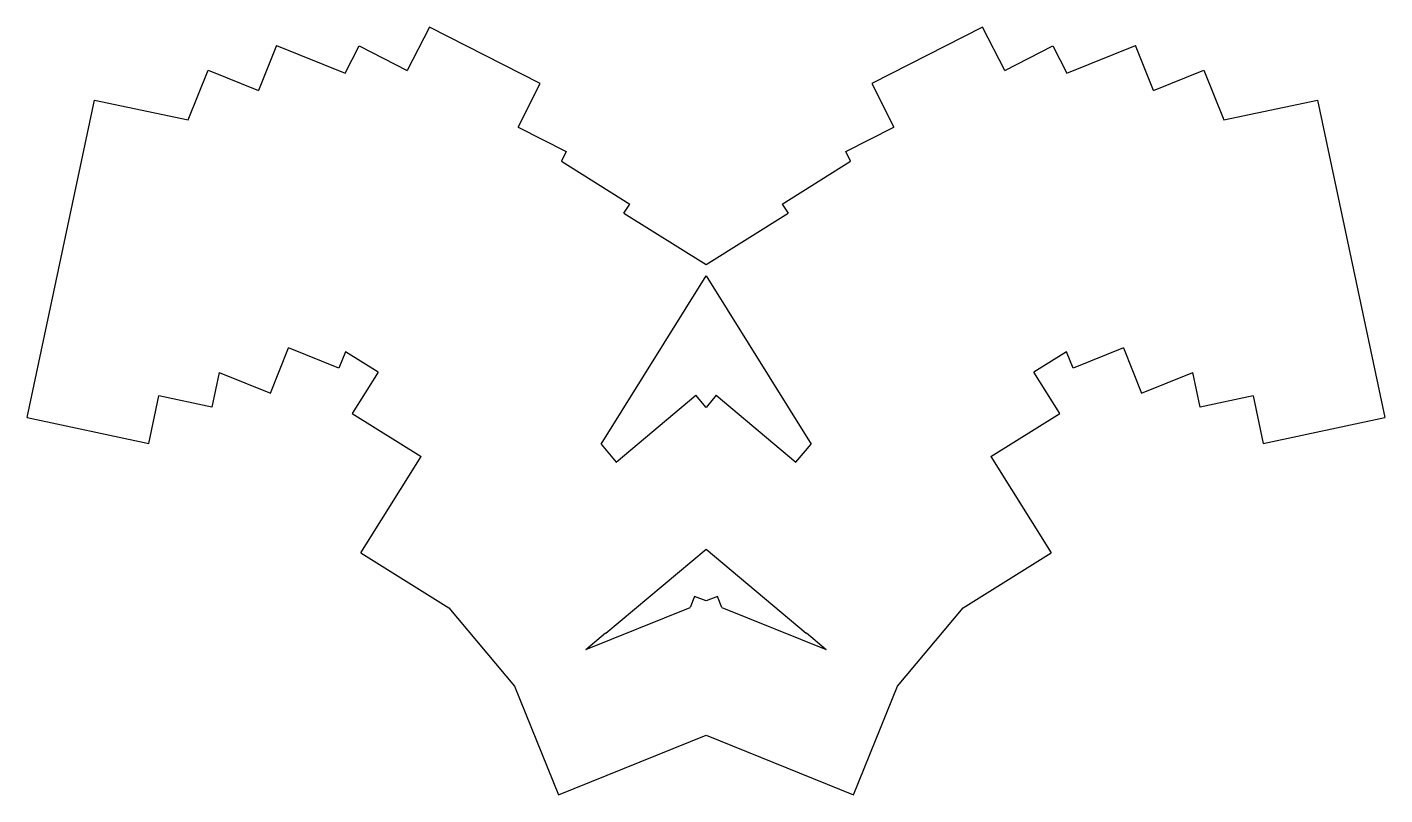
# Model space of a CAD drawing. Header units: millimetres. Extents: x 61 to 312, y -238 to -96.
import ezdxf

# ---------------------------------------------------------------- set-up
doc = ezdxf.new("R2010")
doc.units = ezdxf.units.MM

msp = doc.modelspace()

# ---------------------------------------------------------------- linework, layer by layer
for p, q in [((135.53, -96.42), (131.44, -104.44)), ((156.02, -106.86), (135.53, -96.42)), ((237.79, -96.42), (217.3, -106.86)), ((241.88, -104.44), (237.79, -96.42)), ((107.29, -99.79), (103.91, -108.13)), ((107.29, -99.79), (119.98, -104.91)), ((119.98, -104.91), (122.53, -99.9)), ((122.53, -99.9), (131.44, -104.44)), ((241.88, -104.44), (250.79, -99.9)), ((250.79, -99.9), (253.34, -104.91)), ((253.34, -104.91), (266.03, -99.79)), ((269.41, -108.13), (266.03, -99.79)), ((90.93, -113.57), (94.64, -104.39)), ((94.64, -104.39), (103.91, -108.13)), ((269.41, -108.13), (278.68, -104.39)), ((278.68, -104.39), (282.39, -113.57)), ((151.93, -114.88), (156.02, -106.86)), ((217.3, -106.86), (221.39, -114.88)), ((61.17, -168.58), (73.65, -109.89)), ((73.65, -109.89), (90.93, -113.57)), ((282.39, -113.57), (299.67, -109.89)), ((299.67, -109.89), (312.15, -168.58)), ((151.93, -114.88), (160.84, -119.42)), ((212.48, -119.42), (221.39, -114.88)), ((160.84, -119.42), (159.93, -121.21)), ((213.39, -121.21), (212.48, -119.42)), ((159.93, -121.21), (172.56, -129.11)), ((200.76, -129.11), (213.39, -121.21)), ((171.5, -130.8), (172.56, -129.11)), ((200.76, -129.11), (201.82, -130.8)), ((171.5, -130.8), (186.66, -140.27)), ((186.66, -140.27), (201.82, -130.8)), ((167.25, -173.46), (186.66, -142.4)), ((186.66, -142.4), (206.07, -173.46)), ((106.13, -164.03), (109.51, -155.69)), ((118.78, -159.43), (109.51, -155.69)), ((120, -156.4), (118.78, -159.43)), ((126.03, -160.17), (120, -156.4)), ((253.32, -156.4), (247.29, -160.17)), ((254.54, -159.43), (253.32, -156.4)), ((263.81, -155.69), (254.54, -159.43)), ((263.81, -155.69), (267.18, -164.03)), ((96.69, -160.22), (95.32, -166.64)), ((96.69, -160.22), (106.13, -164.03)), ((126.03, -160.17), (121.26, -167.8)), ((252.06, -167.8), (247.29, -160.17)), ((267.18, -164.03), (276.63, -160.22)), ((278, -166.64), (276.63, -160.22)), ((83.67, -173.36), (85.54, -164.56)), ((95.32, -166.64), (85.54, -164.56)), ((170.04, -176.79), (184.76, -164.43)), ((186.66, -166.7), (184.76, -164.43)), ((188.56, -164.43), (186.66, -166.7)), ((188.56, -164.43), (203.28, -176.79)), ((287.78, -164.56), (278, -166.64)), ((287.78, -164.56), (289.65, -173.36)), ((121.26, -167.8), (133.98, -175.75)), ((239.34, -175.75), (252.06, -167.8)), ((61.17, -168.58), (83.67, -173.36)), ((289.65, -173.36), (312.15, -168.58)), ((167.25, -173.46), (170.04, -176.79)), ((203.28, -176.79), (206.07, -173.46)), ((122.85, -193.56), (133.98, -175.75)), ((239.34, -175.75), (250.46, -193.56)), ((168.14, -208.41), (186.66, -192.87)), ((186.66, -192.87), (205.18, -208.41)), ((122.85, -193.56), (139.12, -203.72)), ((234.2, -203.72), (250.46, -193.56)), ((184.55, -201.6), (183.72, -203.64)), ((186.66, -202.45), (184.55, -201.6)), ((188.77, -201.6), (186.66, -202.45)), ((189.59, -203.64), (188.77, -201.6)), ((139.12, -203.72), (151.25, -218.18)), ((164.47, -211.42), (183.72, -203.64)), ((189.59, -203.64), (208.85, -211.42)), ((222.07, -218.18), (234.2, -203.72)), ((164.47, -211.42), (168.1, -208.37)), ((168.1, -208.37), (168.14, -208.41)), ((205.18, -208.41), (205.22, -208.37)), ((205.22, -208.37), (208.85, -211.42)), ((151.25, -218.18), (159.37, -238.28)), ((213.95, -238.28), (222.07, -218.18)), ((159.37, -238.28), (186.66, -227.26)), ((186.66, -227.26), (213.95, -238.28))]:
    msp.add_line(p, q)

doc.saveas('drawing.dxf')
